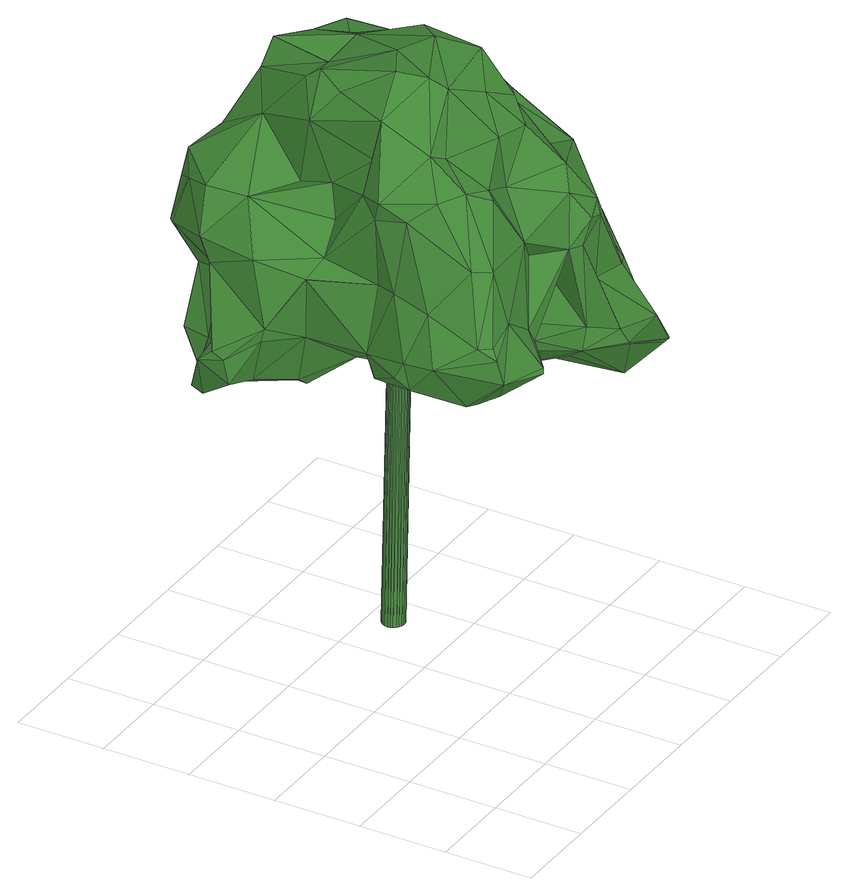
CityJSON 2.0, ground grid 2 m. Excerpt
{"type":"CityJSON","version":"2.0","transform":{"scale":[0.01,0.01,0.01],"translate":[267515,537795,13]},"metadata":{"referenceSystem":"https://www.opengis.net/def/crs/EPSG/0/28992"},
"CityObjects":{
"tree1":{"type":"SolitaryVegetationObject","attributes":{"gtid":263,"crown_width_m":8.97,"crown_median_z":21.82,"crown_r50_m":0.328,"crown_porosity":0.897,"trunk_H_m":8.34,"trunk_DBH_m":0.493,"trunk_radius_m":0.246,"trunk_base_height_m":13.48,"original_gtid":"263"},"geometry":[{"type":"Solid","lod":"3","boundaries":[[[[0,1,2]],[[3,4,5]],[[6,7,8]],[[9,10,11]],[[12,13,14]],[[15,14,13]],[[16,17,18]],[[7,19,20]],[[21,22,23]],[[24,25,26]],[[27,28,29]],[[14,30,31]],[[32,33,34]],[[35,36,37]],[[38,36,35]],[[39,40,41]],[[11,42,43]],[[7,20,44]],[[44,20,45]],[[15,46,47]],[[48,34,33]],[[49,50,51]],[[52,53,54]],[[55,56,57]],[[9,0,10]],[[58,59,60]],[[61,60,59]],[[62,63,64]],[[62,15,63]],[[27,65,66]],[[15,58,60]],[[67,68,69]],[[67,69,70]],[[71,0,72]],[[73,74,75]],[[76,77,78]],[[2,72,0]],[[76,78,71]],[[79,80,81]],[[4,81,80]],[[82,83,84]],[[32,80,85]],[[86,87,79]],[[15,60,46]],[[37,36,4]],[[3,37,4]],[[11,43,88]],[[89,90,22]],[[91,64,92]],[[93,94,95]],[[96,97,98]],[[99,58,62]],[[15,62,58]],[[100,101,102]],[[103,104,105]],[[106,104,103]],[[106,103,105]],[[107,53,108]],[[107,108,109]],[[92,13,110]],[[68,111,112]],[[113,114,115]],[[116,100,117]],[[118,57,56]],[[119,120,121]],[[122,76,123]],[[47,124,14]],[[54,125,117]],[[51,126,125]],[[127,51,125]],[[122,128,76]],[[129,130,38]],[[92,110,96]],[[46,61,124]],[[46,60,61]],[[131,114,49]],[[1,132,2]],[[133,134,87]],[[48,87,134]],[[135,91,136]],[[64,91,135]],[[64,135,62]],[[6,137,19]],[[26,19,137]],[[121,138,119]],[[139,140,141]],[[142,141,140]],[[47,14,15]],[[86,79,38]],[[143,136,82]],[[83,82,136]],[[102,144,145]],[[45,146,44]],[[147,148,74]],[[149,150,120]],[[149,151,152]],[[149,141,151]],[[126,153,154]],[[116,117,125]],[[0,155,1]],[[156,74,73]],[[156,73,157]],[[158,131,159]],[[88,43,148]],[[102,101,144]],[[6,19,7]],[[45,20,160]],[[160,20,19]],[[151,110,152]],[[161,162,163]],[[164,165,21]],[[39,166,40]],[[108,40,166]],[[167,25,18]],[[77,148,43]],[[135,136,143]],[[3,140,139]],[[43,42,77]],[[78,77,42]],[[145,52,102]],[[168,169,122]],[[170,171,164]],[[69,172,70]],[[41,158,39]],[[39,158,159]],[[117,102,52]],[[54,117,52]],[[117,100,102]],[[36,81,4]],[[68,144,111]],[[170,164,173]],[[170,173,34]],[[124,30,14]],[[8,174,6]],[[175,176,174]],[[175,174,177]],[[178,179,129]],[[48,170,34]],[[180,181,182]],[[22,90,23]],[[23,90,5]],[[5,90,183]],[[46,124,47]],[[184,185,186]],[[18,17,167]],[[144,187,111]],[[48,111,187]],[[7,44,8]],[[157,16,188]],[[129,119,178]],[[3,5,183]],[[189,190,191]],[[15,13,63]],[[140,183,142]],[[40,192,41]],[[96,98,92]],[[193,152,105]],[[110,105,152]],[[53,190,108]],[[92,98,91]],[[194,91,98]],[[195,196,99]],[[160,146,45]],[[48,33,87]],[[88,197,11]],[[168,198,199]],[[200,201,202]],[[177,61,182]],[[189,203,190]],[[189,163,204]],[[186,185,188]],[[205,174,8]],[[147,88,148]],[[182,113,206]],[[207,153,126]],[[165,153,208]],[[116,171,100]],[[12,110,13]],[[54,53,107]],[[109,54,107]],[[72,2,70]],[[171,116,126]],[[209,50,49]],[[195,99,210]],[[93,184,211]],[[212,210,99]],[[212,99,62]],[[101,187,144]],[[17,213,167]],[[146,55,205]],[[160,167,214]],[[129,38,215]],[[212,135,143]],[[212,62,135]],[[114,216,209]],[[114,209,49]],[[65,197,217]],[[218,70,132]],[[63,219,64]],[[38,220,86]],[[111,221,222]],[[223,61,59]],[[89,165,208]],[[89,84,83]],[[89,208,84]],[[168,224,169]],[[186,188,211]],[[186,211,184]],[[225,123,76]],[[225,76,71]],[[22,226,89]],[[115,201,200]],[[51,50,227]],[[156,185,74]],[[150,149,152]],[[150,152,193]],[[165,164,171]],[[73,228,157]],[[150,193,118]],[[97,110,151]],[[133,229,221]],[[230,24,188]],[[231,111,48]],[[191,53,218]],[[121,120,213]],[[121,213,17]],[[44,205,8]],[[146,205,44]],[[41,232,158]],[[95,94,233]],[[95,233,175]],[[234,235,66]],[[147,217,197]],[[88,147,197]],[[195,113,196]],[[35,37,139]],[[183,140,3]],[[3,139,37]],[[82,227,236]],[[178,119,138]],[[227,84,207]],[[82,84,227]],[[144,68,67]],[[142,183,237]],[[169,238,128]],[[32,4,80]],[[87,86,133]],[[212,143,216]],[[216,143,236]],[[127,109,166]],[[19,25,160]],[[26,25,19]],[[94,211,24]],[[221,229,239]],[[24,137,94]],[[240,241,178]],[[228,241,240]],[[182,61,223]],[[239,123,242]],[[26,137,24]],[[94,137,6]],[[86,199,133]],[[5,32,23]],[[157,188,156]],[[5,4,32]],[[17,16,138]],[[16,240,138]],[[216,113,195]],[[118,193,57]],[[210,216,195]],[[216,210,212]],[[85,33,32]],[[160,214,146]],[[24,211,188]],[[224,199,220]],[[168,199,224]],[[220,199,86]],[[56,146,214]],[[55,146,56]],[[70,225,72]],[[78,42,11]],[[72,225,71]],[[221,242,243]],[[224,241,244]],[[245,241,224]],[[28,246,29]],[[125,109,127]],[[145,53,52]],[[236,50,209]],[[56,214,118]],[[54,109,125]],[[31,30,105]],[[30,106,105]],[[18,25,24]],[[230,18,24]],[[161,155,246]],[[6,233,94]],[[27,200,28]],[[233,6,176]],[[233,176,175]],[[16,228,240]],[[29,65,27]],[[197,65,29]],[[125,126,116]],[[247,131,158]],[[191,155,248]],[[179,245,129]],[[108,166,109]],[[227,50,236]],[[174,205,55]],[[235,206,115]],[[129,220,130]],[[79,81,38]],[[38,81,36]],[[94,93,211]],[[127,249,49]],[[234,66,250]],[[240,178,138]],[[182,223,113]],[[174,251,30]],[[55,251,174]],[[53,145,67]],[[53,67,70]],[[191,190,53]],[[150,118,214]],[[28,162,246]],[[105,57,193]],[[188,185,156]],[[250,93,234]],[[148,128,238]],[[148,76,128]],[[114,247,201]],[[74,185,147]],[[115,200,27]],[[115,27,235]],[[160,25,167]],[[250,184,93]],[[250,217,184]],[[184,217,147]],[[244,241,75]],[[75,241,228]],[[184,147,185]],[[61,177,124]],[[110,252,105]],[[31,105,252]],[[31,252,110]],[[159,131,49]],[[97,151,142]],[[247,158,232]],[[161,189,248]],[[161,248,155]],[[191,248,189]],[[70,2,132]],[[235,234,253]],[[17,138,121]],[[69,112,172]],[[155,132,1]],[[218,132,155]],[[21,226,22]],[[174,176,6]],[[89,226,165]],[[21,165,226]],[[48,187,170]],[[247,114,131]],[[216,114,113]],[[216,236,209]],[[126,51,227]],[[126,227,207]],[[196,113,223]],[[14,31,12]],[[9,155,0]],[[32,254,173]],[[34,173,254]],[[34,254,32]],[[110,12,31]],[[197,29,9]],[[255,11,10]],[[255,10,0]],[[169,128,122]],[[197,9,11]],[[127,49,51]],[[82,236,143]],[[238,169,244]],[[244,169,224]],[[194,83,136]],[[194,136,91]],[[89,256,90]],[[194,98,256]],[[76,148,77]],[[83,256,89]],[[194,256,83]],[[142,237,97]],[[98,237,256]],[[183,90,256]],[[74,148,238]],[[246,162,161]],[[28,200,162]],[[113,115,206]],[[150,213,120]],[[257,149,120]],[[120,119,215]],[[218,53,70]],[[78,255,71]],[[0,71,255]],[[161,163,189]],[[9,29,246]],[[9,246,155]],[[144,67,145]],[[256,237,183]],[[98,97,237]],[[97,96,110]],[[220,129,245]],[[220,245,224]],[[159,49,249]],[[151,141,142]],[[214,167,213]],[[214,213,150]],[[69,68,112]],[[163,202,204]],[[225,243,123]],[[70,243,225]],[[172,243,70]],[[165,154,153]],[[177,30,124]],[[177,174,30]],[[180,258,181]],[[95,258,180]],[[78,11,255]],[[182,253,180]],[[171,154,165]],[[126,154,171]],[[200,202,162]],[[163,162,202]],[[129,215,119]],[[13,92,219]],[[13,219,63]],[[230,188,16]],[[30,251,106]],[[85,259,33]],[[87,33,259]],[[57,105,251]],[[57,251,55]],[[40,203,189]],[[84,153,207]],[[84,208,153]],[[133,199,229]],[[199,198,229]],[[168,229,198]],[[122,229,168]],[[100,187,101]],[[35,215,38]],[[171,170,187]],[[171,187,100]],[[178,241,179]],[[245,179,241]],[[123,239,122]],[[190,203,108]],[[40,108,203]],[[218,155,191]],[[230,16,18]],[[120,215,35]],[[177,182,181]],[[16,157,228]],[[111,222,112]],[[253,182,206]],[[253,206,235]],[[75,228,73]],[[92,64,219]],[[231,48,134]],[[231,134,221]],[[231,221,111]],[[221,134,133]],[[38,130,220]],[[238,244,75]],[[238,75,74]],[[114,201,115]],[[251,105,104]],[[251,104,106]],[[21,173,164]],[[23,173,21]],[[32,173,23]],[[141,149,260]],[[257,260,149]],[[35,139,260]],[[35,260,120]],[[141,260,139]],[[257,120,260]],[[222,221,243]],[[93,180,234]],[[95,180,93]],[[234,180,253]],[[222,243,112]],[[243,172,112]],[[181,258,175]],[[95,175,258]],[[79,259,80]],[[87,259,79]],[[80,259,85]],[[27,66,235]],[[250,66,217]],[[65,217,66]],[[41,261,232]],[[159,249,39]],[[39,249,166]],[[127,166,249]],[[247,202,201]],[[229,122,239]],[[99,59,58]],[[196,59,99]],[[196,223,59]],[[181,175,177]],[[261,41,192]],[[261,192,189]],[[189,192,40]],[[123,243,242]],[[189,204,261]],[[239,242,221]],[[247,232,202]],[[204,202,261]],[[232,261,202]],[[262,263,264]],[[262,264,265]],[[265,264,266]],[[265,266,267]],[[264,263,268]],[[264,268,266]],[[266,268,269]],[[266,269,267]],[[268,263,270]],[[268,270,269]],[[269,270,271]],[[269,271,267]],[[270,263,272]],[[270,272,271]],[[271,272,273]],[[271,273,267]],[[272,263,274]],[[272,274,273]],[[273,274,275]],[[273,275,267]],[[274,263,276]],[[274,276,275]],[[275,276,277]],[[275,277,267]],[[276,263,278]],[[276,278,277]],[[277,278,279]],[[277,279,267]],[[278,263,280]],[[278,280,279]],[[279,280,281]],[[279,281,267]],[[280,263,282]],[[280,282,281]],[[281,282,283]],[[281,283,267]],[[282,263,284]],[[282,284,283]],[[283,284,285]],[[283,285,267]],[[284,263,286]],[[284,286,285]],[[285,286,287]],[[285,287,267]],[[286,263,288]],[[286,288,287]],[[287,288,289]],[[287,289,267]],[[288,263,290]],[[288,290,289]],[[289,290,291]],[[289,291,267]],[[290,263,292]],[[290,292,291]],[[291,292,293]],[[291,293,267]],[[292,263,294]],[[292,294,293]],[[293,294,295]],[[293,295,267]],[[294,263,296]],[[294,296,295]],[[295,296,297]],[[295,297,267]],[[296,263,298]],[[296,298,297]],[[297,298,299]],[[297,299,267]],[[298,263,300]],[[298,300,299]],[[299,300,301]],[[299,301,267]],[[300,263,302]],[[300,302,301]],[[301,302,303]],[[301,303,267]],[[302,263,304]],[[302,304,303]],[[303,304,305]],[[303,305,267]],[[304,263,306]],[[304,306,305]],[[305,306,307]],[[305,307,267]],[[306,263,308]],[[306,308,307]],[[307,308,309]],[[307,309,267]],[[308,263,310]],[[308,310,309]],[[309,310,311]],[[309,311,267]],[[310,263,262]],[[310,262,311]],[[311,262,265]],[[311,265,267]]]]}]}
},
"vertices":[
[619,972,703],[493,984,737],[494,985,739],[643,408,1383],[675,561,1374],[611,498,1399],[731,125,655],[753,44,741],[670,75,770],[603,848,734],[638,877,701],[685,836,628],[341,172,962],[315,153,978],[366,101,864],[233,116,888],[906,370,812],[883,267,919],[889,247,831],[764,106,683],[756,44,742],[400,641,1388],[411,472,1427],[510,528,1409],[745,237,710],[778,153,722],[757,159,700],[499,578,716],[363,667,769],[535,679,737],[471,184,848],[450,185,885],[587,667,1365],[603,778,1334],[525,826,1344],[766,412,1226],[768,499,1264],[757,454,1264],[802,536,1224],[104,757,821],[153,800,722],[139,765,720],[774,829,630],[787,752,607],[751,33,754],[754,33,755],[282,154,825],[359,97,855],[576,849,1272],[148,627,909],[211,567,1012],[147,653,1064],[286,927,1007],[364,907,871],[278,918,1006],[657,91,807],[703,176,879],[633,165,995],[243,209,803],[296,242,832],[261,194,804],[376,224,827],[159,239,923],[226,128,943],[209,164,970],[560,643,736],[532,527,721],[454,887,1003],[489,891,1032],[505,889,977],[505,953,849],[664,929,731],[615,974,727],[960,500,796],[896,580,753],[938,517,819],[779,843,792],[797,770,657],[763,852,661],[797,711,1252],[678,621,1344],[737,585,1295],[231,416,1187],[219,401,1235],[264,464,1214],[621,690,1343],[801,721,1225],[769,798,1267],[754,738,630],[316,451,1365],[455,421,1405],[269,213,1105],[295,177,1103],[626,371,742],[711,253,700],[572,288,719],[381,227,1212],[395,246,1224],[330,261,1244],[171,301,852],[338,915,1152],[368,932,1131],[345,936,1077],[578,302,957],[684,275,867],[601,179,997],[490,244,866],[276,768,931],[251,818,778],[236,782,955],[465,203,1076],[486,907,1112],[527,889,1017],[315,430,823],[243,586,852],[361,535,761],[237,817,1145],[280,880,1120],[696,161,1037],[883,375,1039],[841,309,1092],[889,321,957],[859,748,904],[741,829,894],[394,154,836],[186,799,1056],[254,727,1137],[175,771,1009],[763,673,814],[812,488,1055],[711,556,1089],[148,635,876],[491,984,740],[722,857,1152],[658,845,1162],[218,285,1011],[234,344,1201],[734,127,655],[889,347,953],[668,345,1277],[581,361,1324],[636,301,1236],[549,312,1248],[229,371,1028],[394,939,1108],[323,942,1004],[684,21,847],[739,604,743],[781,703,718],[679,232,1145],[724,184,1053],[549,296,1137],[643,202,1102],[338,580,1171],[357,664,1139],[450,900,730],[888,549,753],[951,470,787],[103,683,784],[97,692,842],[778,90,761],[336,815,757],[321,711,757],[288,763,752],[397,675,1362],[334,630,1304],[170,756,839],[832,185,857],[859,717,921],[871,679,894],[468,822,1303],[405,781,1238],[523,888,938],[454,656,1371],[618,158,756],[577,258,719],[620,188,734],[453,195,830],[872,425,952],[860,490,886],[556,342,728],[567,276,745],[445,380,825],[475,387,1379],[710,534,762],[748,552,751],[776,446,834],[435,892,1166],[839,388,784],[238,829,707],[285,895,764],[310,901,753],[155,797,720],[652,155,1053],[273,295,1240],[224,413,818],[274,401,828],[646,733,696],[784,727,1072],[787,727,1073],[308,620,700],[283,626,720],[284,629,718],[236,830,710],[273,763,753],[662,73,779],[436,443,810],[309,555,1106],[325,473,1262],[213,567,1010],[175,338,867],[734,341,798],[179,319,905],[795,264,1001],[788,164,872],[782,429,1130],[237,440,861],[605,637,749],[455,902,746],[234,142,966],[791,659,1100],[675,885,1069],[529,887,1018],[338,323,867],[857,645,931],[651,896,787],[377,582,1363],[253,549,1046],[951,470,791],[746,765,1054],[893,340,793],[623,831,1155],[181,706,744],[621,225,717],[539,437,680],[518,459,669],[260,426,1016],[389,343,1272],[885,625,786],[707,804,928],[882,390,843],[875,503,876],[682,805,939],[603,855,943],[879,534,847],[795,590,982],[461,780,779],[184,674,757],[322,873,741],[107,725,848],[641,539,793],[637,159,802],[534,234,1001],[546,369,733],[515,687,1324],[654,935,703],[342,351,1298],[755,373,1098],[569,286,721],[667,726,1289],[744,385,1208],[184,751,734],[550,545,48],[525,545,48],[549,551,48],[555,531,882],[554,537,882],[530,531,882],[547,557,48],[552,543,882],[543,562,48],[548,548,882],[538,566,48],[543,552,882],[532,569,48],[537,555,882],[525,570,48],[531,556,882],[519,569,48],[524,555,882],[513,567,48],[518,552,882],[508,563,48],[513,549,882],[504,558,48],[509,544,882],[501,552,48],[506,538,882],[500,545,48],[505,531,882],[501,539,48],[506,525,882],[503,533,48],[509,519,882],[507,528,48],[512,514,882],[512,524,48],[518,510,882],[518,521,48],[523,507,882],[525,520,47],[530,506,882],[531,521,47],[536,507,882],[537,523,47],[542,509,882],[542,527,48],[547,513,882],[546,532,48],[551,518,882],[549,538,48],[554,524,882]
]}
